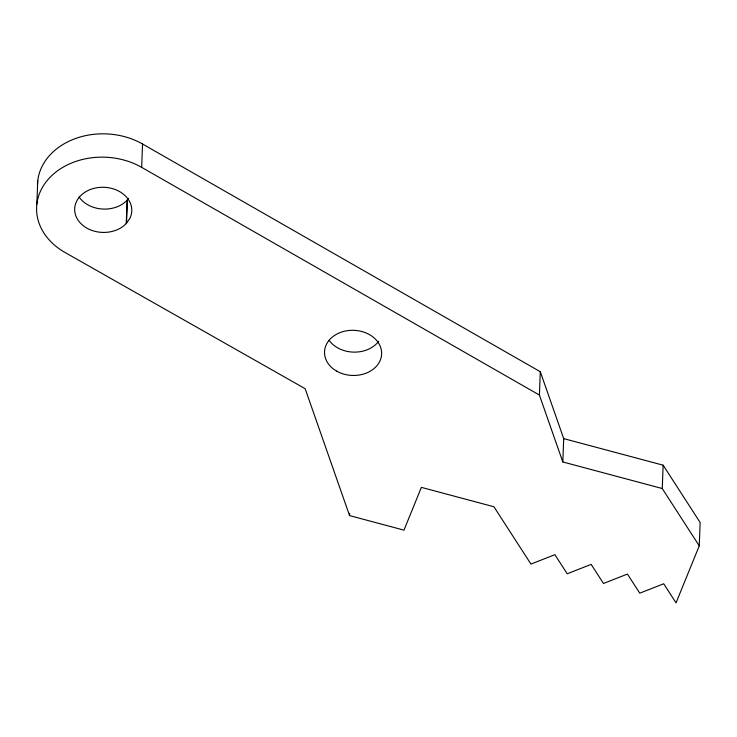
<?xml version="1.0" encoding="UTF-8"?>
<svg xmlns="http://www.w3.org/2000/svg" width="737" height="737" viewBox="0 0 737 737"><rect width="100%" height="100%" fill="white"/><g stroke="black" fill="none" stroke-linecap="round" stroke-linejoin="round"><path stroke-width="1.11" d="M36.85 204.103L37.744 180.768M126.23 223.569L129.832 218.456A28.577 22.58 2.2 0 0 101.411 187.29A28.577 22.58 2.2 0 0 78.159 220.317A28.577 22.58 2.2 0 0 126.23 223.569L127.123 200.234L128.514 198.271M126.506 223.182L127.4 199.847M141.661 167.354A66.671 52.677 2.2 0 0 48.771 178.676A66.671 52.677 2.2 0 0 64.792 252.349L305.155 388.703L349.559 515.596L403.977 530.143L421.38 487.369L493.937 506.77L530.944 564.081L554.878 554.675L567.214 573.782L591.157 564.367L603.492 583.474L627.436 574.068L639.771 593.174L663.705 583.768L676.041 602.866L699.256 545.85L662.25 488.53L562.81 461.952L539.401 395.05L141.661 167.354L142.554 144.019A66.671 52.677 2.2 0 0 73.58 139.247A66.671 52.677 2.2 0 0 37.467 185.346M349.559 515.596L349.651 513.376M539.401 395.05L540.295 371.715L142.554 144.019M562.81 461.952L563.704 438.616L540.295 371.715M662.25 488.53L663.143 465.194L563.704 438.616M699.256 545.85L700.15 522.515L663.143 465.194M127.123 200.234A28.577 22.58 2.2 0 1 79.052 196.982M378.661 341.286A28.577 22.58 2.2 0 1 329.19 340.411M336.616 371.107A28.577 22.58 2.2 0 0 381.536 355.354A28.577 22.58 2.2 0 0 341.111 332.212A28.577 22.58 2.2 0 0 336.616 371.107"/></g></svg>
